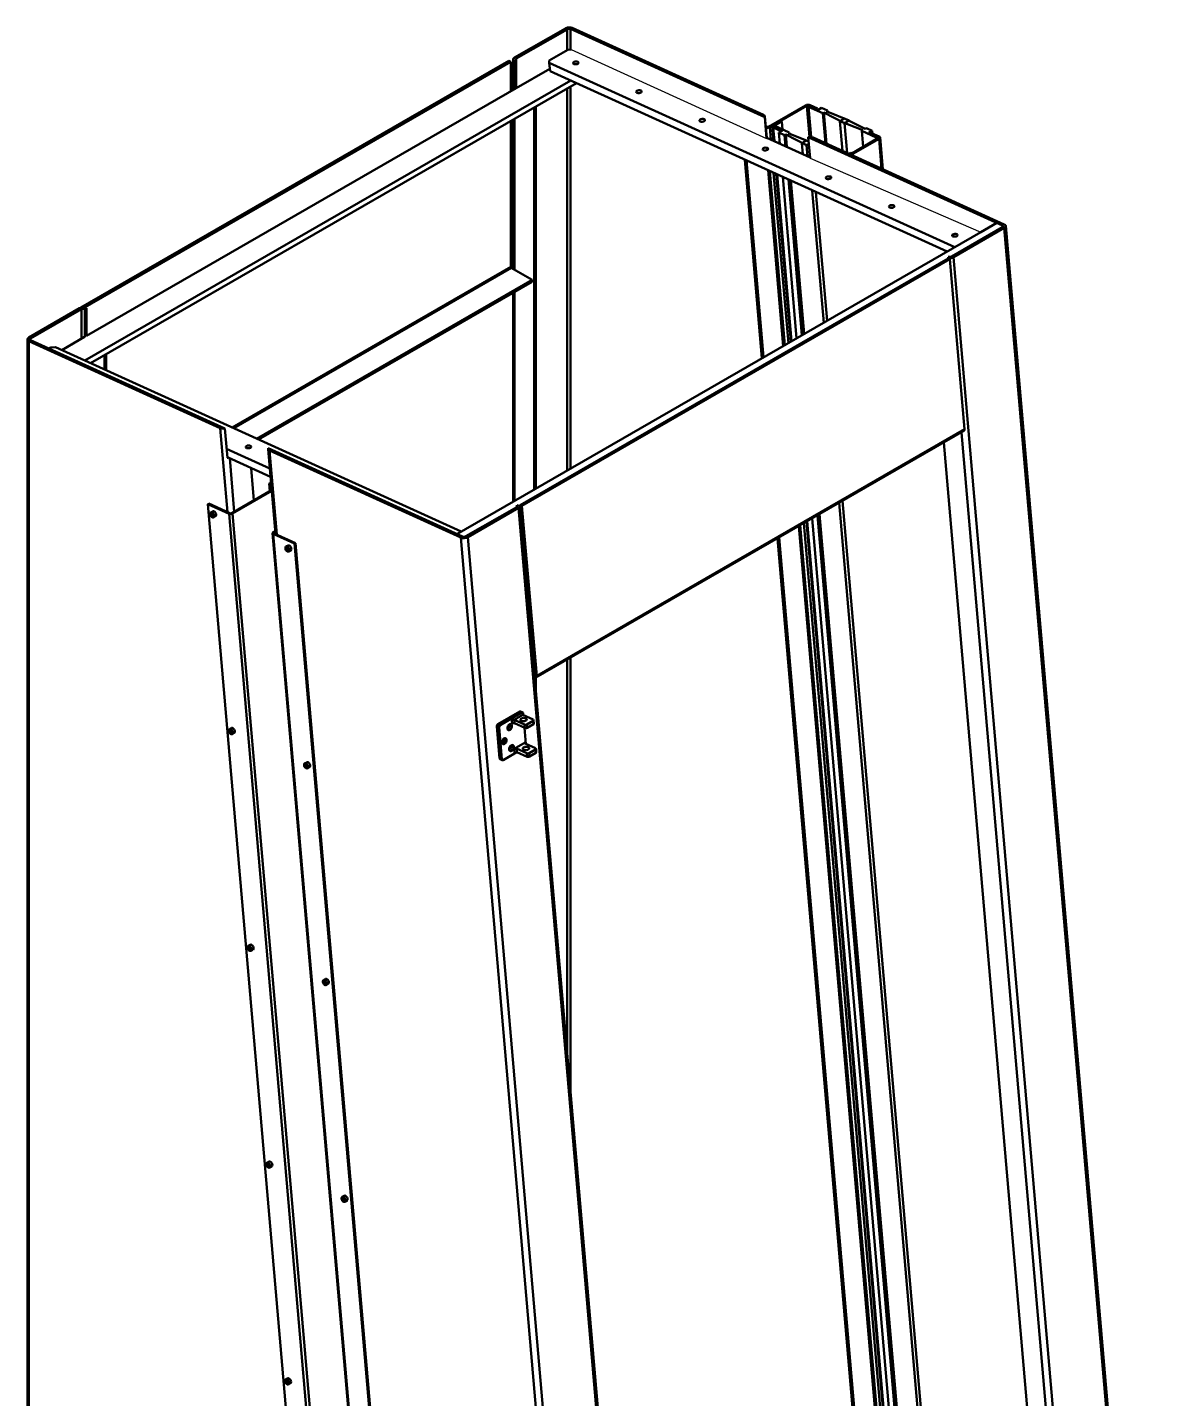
# Model space of a CAD drawing. Header units: millimetres. Extents: x -14552 to -4230, y 14289 to 18426.
# Drawn here: x -9168 to -7456, y 16369 to 18426 of the extents above; entities that cross this region are included whole.
import ezdxf

# ---------------------------------------------------------------- set-up
doc = ezdxf.new("R2010")
doc.units = ezdxf.units.MM
doc.layers.add('外形線', color=7, linetype='Continuous', lineweight=50)

msp = doc.modelspace()

# ---------------------------------------------------------------- linework, layer by layer
for p, q in [((-8351.8, 18392.5), (-8058.7, 18259.3)), ((-7993.5, 18229.7), (-7737.2, 18118.6))]:
    msp.add_line(p, q)
at = {"layer": '外形線'}
for p, q in [((-8352.9, 18423.3), (-8350.3, 18424.8)), ((-8063.3, 18294.4), (-8350.3, 18424.8)), ((-8350.3, 18424.8), (-8350.3, 18424.8)), ((-8360.7, 18424.2), (-8436.9, 18380.3)), ((-8358.1, 18422.7), (-8434.3, 18378.8)), ((-8360.7, 18424.2), (-8358.1, 18422.7)), ((-8358.1, 18422.7), (-8358.1, 18391.6)), ((-8061.4, 18290.9), (-8352.9, 18423.3)), ((-8352.9, 18392.4), (-8352.9, 18423.3)), ((-8384.8, 18376.2), (-8357, 18392.2)), ((-8357, 18392.2), (-8351.8, 18392.5)), ((-8445.3, 18375.4), (-9087.5, 18005.7)), ((-8442.7, 18373.9), (-9084.9, 18004.2)), ((-8442.7, 18373.9), (-8445.3, 18375.4)), ((-8442.7, 18329.6), (-8442.7, 18373.9)), ((-8439.1, 18331.7), (-8439.1, 18377.3)), ((-8434.3, 18375.8), (-8436.9, 18374.3)), ((-8436.9, 18333), (-8436.9, 18374.3)), ((-8434.3, 18375.8), (-8434.3, 18378.8)), ((-8434.3, 18375.8), (-8434.3, 18334.5)), ((-8434.3, 18334.5), (-8384, 18363.5)), ((-8384.8, 18372.7), (-8384.8, 18376.2)), ((-7776.3, 18096.2), (-8384.8, 18372.7)), ((-8383.7, 18360.1), (-8384.8, 18372.7)), ((-8352.7, 18346), (-9081.9, 17926.1)), ((-8383.7, 18360.1), (-7788, 18089.4)), ((-9079.1, 17963.2), (-8434.3, 18334.5)), ((-9073.3, 17922.2), (-8344.1, 18342.1)), ((-8358.1, 18334), (-8358.1, 17761.1)), ((-8352.9, 17764.1), (-8352.9, 18337)), ((-8407.5, 18305.6), (-8407.5, 17732.7)), ((-8404.9, 18307.1), (-8404.9, 17734.2)), ((-8055.8, 18276.8), (-8000.4, 18308.8)), ((-7998.6, 18308), (-8054.1, 18276.1)), ((-7994.6, 18261.4), (-7998.6, 18308)), ((-7996, 18306.8), (-7994.3, 18307.8)), ((-7996, 18306.8), (-7992.1, 18261.4)), ((-7974.5, 18297), (-7996, 18306.8)), ((-7984, 18303.1), (-7995.2, 18308.2)), ((-7995.2, 18308.2), (-7995.1, 18307.4)), ((-7994.3, 18307.8), (-7981.4, 18301.9)), ((-7993.4, 18309.2), (-7982.2, 18304.1)), ((-7982.2, 18304.1), (-7984, 18303.1)), ((-7982.1, 18302.3), (-7982.2, 18304.1)), ((-7981.4, 18301.9), (-7976.2, 18304.9)), ((-7976.2, 18304.9), (-7967.6, 18301)), ((-8442.7, 18066.4), (-8442.7, 18285.3)), ((-8439.1, 18063.3), (-8439.1, 18287.4)), ((-8436.9, 18062), (-8436.9, 18288.6)), ((-8058.7, 18259.3), (-8061.4, 18290.9)), ((-8061.2, 18292.1), (-8058.4, 18260.1)), ((-8037.6, 18285.5), (-8048.9, 18279)), ((-8047.2, 18278.3), (-8035.9, 18284.8)), ((-8035.9, 18284.8), (-8037.6, 18285.5)), ((-8035.9, 18284.8), (-8034.9, 18272.7)), ((-7972.8, 18298), (-7974.5, 18297)), ((-7974.5, 18297), (-7970.6, 18252.2)), ((-7968.7, 18251.3), (-7972.8, 18298)), ((-7941.7, 18282.1), (-7972.8, 18298)), ((-7967.6, 18301), (-7969.3, 18300)), ((-7969.3, 18300), (-7934.8, 18286.1)), ((-7967.6, 18301), (-7967.4, 18299.3)), ((-7948.6, 18285.2), (-7941.6, 18289.2)), ((-7914.1, 18271.4), (-7948.6, 18285.2)), ((-7944.7, 18240.4), (-7948.6, 18285.2)), ((-7934.8, 18286.1), (-7941.7, 18282.1)), ((-7941.7, 18282.1), (-7937.9, 18237.3)), ((-7941.6, 18289.2), (-7910.6, 18273.4)), ((-7934.8, 18286.1), (-7934.8, 18285.7)), ((-8059.9, 18276.9), (-8059.3, 18276.6)), ((-8058.5, 18260.1), (-7993.6, 18230.6)), ((-8054.1, 18276.1), (-8052.5, 18257.4)), ((-8048.5, 18255.6), (-8050.3, 18277.1)), ((-8048.9, 18275.5), (-8037.7, 18270.4)), ((-8048.9, 18275.5), (-8047.1, 18255)), ((-8048, 18276.9), (-8046.3, 18277.9)), ((-8035.1, 18271), (-8048, 18276.9)), ((-8047.2, 18278.3), (-8047.1, 18277.4)), ((-8036, 18271.4), (-8047.2, 18276.5)), ((-8046.3, 18277.9), (-8024.8, 18268.1)), ((-8040.3, 18268), (-8035.1, 18271)), ((-8040.3, 18268), (-8038.9, 18251.2)), ((-8031.7, 18264.1), (-8040.3, 18268)), ((-8037.7, 18270.4), (-8036, 18271.4)), ((-8037.7, 18270.4), (-8037.6, 18269.5)), ((-8036, 18271.4), (-8035.9, 18270.5)), ((-8030, 18265.1), (-8031.7, 18264.1)), ((-8030.2, 18247.3), (-8031.7, 18264.1)), ((-8028.3, 18246.4), (-8030, 18265.1)), ((-7998.9, 18249.2), (-8030, 18265.1)), ((-8024.8, 18268.1), (-8026.5, 18267.1)), ((-8026.5, 18267.1), (-7995.6, 18254.7)), ((-8024.6, 18266.3), (-8024.8, 18268.1)), ((-7993.5, 18229.7), (-7996.2, 18261.2)), ((-7704.7, 18128.7), (-7996.2, 18261.2)), ((-7989.1, 18260.6), (-7702.1, 18130.2)), ((-7915.8, 18270.4), (-7914.1, 18271.4)), ((-7894.3, 18260.6), (-7915.8, 18270.4)), ((-7913.8, 18246.7), (-7915.8, 18270.4)), ((-7910.6, 18273.4), (-7908.9, 18274.4)), ((-7908.9, 18274.4), (-7900.3, 18270.4)), ((-7900.3, 18270.4), (-7905.5, 18267.5)), ((-7905.5, 18267.5), (-7892.5, 18261.6)), ((-7901.2, 18267.3), (-7902.9, 18266.3)), ((-7902.9, 18266.3), (-7891.7, 18261.2)), ((-7889.9, 18262.2), (-7901.2, 18267.3)), ((-7900.3, 18270.4), (-7899.9, 18266.7)), ((-7892.5, 18261.6), (-7894.3, 18260.6)), ((-7894.1, 18258), (-7894.3, 18260.6)), ((-7892.3, 18259), (-7892.5, 18261.6)), ((-7891.5, 18259.5), (-7891.7, 18261.2)), ((-7884.4, 18213), (-7888.5, 18260.6)), ((-8005.8, 18252.3), (-7998.8, 18256.3)), ((-7995.1, 18248), (-8005.8, 18252.3)), ((-8005.8, 18252.3), (-8004.3, 18235.5)), ((-7995.4, 18251.3), (-7998.9, 18249.2)), ((-7997.5, 18232.4), (-7998.9, 18249.2)), ((-7998.8, 18256.3), (-7995.6, 18254.7)), ((-7891.7, 18259.4), (-7933.5, 18235.3)), ((-7931.8, 18234.6), (-7890, 18258.6)), ((-7886.1, 18213.8), (-7890, 18258.6)), ((-8065.7, 17929.5), (-8091.4, 18227.3)), ((-8063.3, 17930.9), (-8088.8, 18226.1)), ((-7935.2, 18236.1), (-7932.4, 18237.7)), ((-7930.7, 18236.9), (-7933.5, 18235.3)), ((-7932.4, 18237.7), (-7930.7, 18236.9)), ((-8056.6, 18211.5), (-8033.9, 17947.8)), ((-8054.1, 18210.3), (-8031.6, 17949.1)), ((-8048.2, 18207.6), (-8026.1, 17952.3)), ((-8022.5, 17954.4), (-8044.2, 18205.8)), ((-8042.8, 18205.2), (-8021.2, 17955.1)), ((-8034.6, 18201.4), (-8013.7, 17959.5)), ((-8005.8, 17964), (-8025.9, 18197.5)), ((-8025, 18197.1), (-8004.9, 17964.5)), ((-8022.4, 18195.9), (-8002.5, 17965.9)), ((-7973.1, 17982.8), (-7990.2, 18181.3)), ((-7984.8, 18178.8), (-7968.1, 17985.7)), ((-8523.4, 17665.9), (-7737.2, 18118.6)), ((-7781, 18082.1), (-7704.7, 18126.1)), ((-7702.2, 18124.9), (-7778.4, 18081)), ((-7737.2, 18118.6), (-7713.1, 18132.5)), ((-7704.5, 18126.2), (-7704.7, 18128.7)), ((-7457.8, 15296.5), (-7702.2, 18124.9)), ((-7700, 18127.9), (-7455.5, 15297.8)), ((-8428.3, 17709.4), (-7786.2, 18079.1)), ((-8425.8, 17708.2), (-7783.6, 18078)), ((-7786.2, 18081.8), (-7783.6, 18080.6)), ((-7786.2, 18081.8), (-7786, 18079)), ((-7783.6, 18078), (-7786.2, 18079.1)), ((-7783.6, 18080.6), (-7785.5, 18079.5)), ((-7785.5, 18079.5), (-7785.4, 18078.8)), ((-7761.6, 17823.2), (-7783.6, 18078)), ((-7778.4, 18081), (-7534.1, 15252.6)), ((-8442.7, 18066.4), (-8860.8, 17825.6)), ((-8441.9, 18064.9), (-8858.8, 17824.7)), ((-8410.7, 18046.9), (-8441.9, 18064.9)), ((-8410.7, 18046.9), (-8824, 17808.9)), ((-8410.7, 18043.9), (-8821, 17807.6)), ((-8410.7, 18043.9), (-8410.7, 18046.9)), ((-8439.1, 17714.5), (-8439.1, 18027.5)), ((-8436.9, 17715.7), (-8436.9, 18028.7)), ((-9165.7, 17960.6), (-9089.5, 18004.5)), ((-9163.1, 17959.1), (-9086.9, 18003)), ((-9087.5, 18005.3), (-9087.5, 18005.7)), ((-9087.5, 18005.7), (-9084.9, 18004.2)), ((-9086.9, 17958.7), (-9086.9, 18003)), ((-9081.7, 18003), (-9079.1, 18004.5)), ((-9081.7, 18003), (-9081.7, 17961.2)), ((-9079.1, 17962.7), (-9079.1, 18004.5)), ((-9167.9, 17957.8), (-9167.9, 15245.7)), ((-9165.7, 17960.6), (-9163.1, 17959.1)), ((-9163.1, 17956.7), (-9165.7, 17955.2)), ((-9165.7, 17955.2), (-9165.7, 15244.7)), ((-9165.7, 17955.2), (-9165.7, 17955.2)), ((-8878.8, 17824.8), (-9165.7, 17955.2)), ((-9163.1, 17959.1), (-9163.1, 17956.7)), ((-8871.7, 17824.3), (-9163.1, 17956.7)), ((-9116.3, 17941.7), (-9082.2, 17961.4)), ((-9135.2, 17944), (-9132.6, 17945.6)), ((-9132.6, 17945.6), (-9125.7, 17946)), ((-9125.7, 17946), (-8517.2, 17669.5)), ((-9052.2, 17934.3), (-9052.2, 17912.6)), ((-9049.6, 17935.8), (-9049.6, 17911.4)), ((-8867.9, 17698.8), (-8878.8, 17824.8)), ((-8867.9, 17780.3), (-8871.7, 17824.3)), ((-8404.8, 17450.7), (-7762.6, 17820.5)), ((-8403.7, 17453.4), (-7761.6, 17823.2)), ((-7553.1, 15351.8), (-7766.2, 17818.4)), ((-8804.2, 17764.2), (-8869.1, 17793.7)), ((-8795.7, 17666), (-8806.7, 17793.4)), ((-8515, 17662.1), (-8806.5, 17794.6)), ((-8793.7, 17665.1), (-8804.6, 17791)), ((-8804.6, 17791), (-8517.6, 17660.6)), ((-7793, 17803), (-7582.4, 15365.2)), ((-8866.6, 17780.5), (-8803.1, 17751.6)), ((-8864.4, 17779.5), (-8857.5, 17699.4)), ((-8828.1, 17716.4), (-8832.2, 17764.8)), ((-8861.4, 17697.2), (-8801.4, 17731.7)), ((-8801.3, 17730.5), (-8860.1, 17696.6)), ((-8805, 17741.6), (-8803.7, 17742.4)), ((-8802.1, 17740.3), (-8805, 17741.6)), ((-8804, 17730.2), (-8805, 17741.6)), ((-8803.7, 17742.4), (-8802.2, 17741.7)), ((-8897.2, 17710.8), (-8895.9, 17711.5)), ((-8670.7, 15089.2), (-8897.2, 17710.8)), ((-8865.3, 17696.3), (-8897.2, 17710.8)), ((-8895.9, 17711.5), (-8864, 17697)), ((-8433.5, 17706.4), (-8509.8, 17662.5)), ((-8507.2, 17661.3), (-8431, 17705.2)), ((-8433.5, 17709), (-8430.9, 17707.9)), ((-8433.5, 17709), (-8433.3, 17706.5)), ((-8431, 17705.2), (-8186.6, 14876.8)), ((-8430.9, 17707.9), (-8429, 17709)), ((-8184.3, 14878.2), (-8428.8, 17708.2)), ((-8406.3, 17454.6), (-8428.3, 17709.4)), ((-8428.3, 17709.4), (-8425.8, 17708.2)), ((-8425.8, 17708.2), (-8403.7, 17453.4)), ((-7760, 15516.7), (-7949.7, 17712.7)), ((-7944.8, 17715.6), (-7754.9, 15517)), ((-8893.7, 17695.9), (-8893.7, 17696.4)), ((-8889.8, 17700.1), (-8892.8, 17698.3)), ((-8892.5, 17695.9), (-8891.3, 17696.2)), ((-8892.4, 17694), (-8892.5, 17695.9)), ((-8892.4, 17694), (-8890.4, 17695.2)), ((-8891, 17692.5), (-8892.4, 17694)), ((-8891.3, 17696.2), (-8889.9, 17694.7)), ((-8891.2, 17691.4), (-8890.7, 17691.1)), ((-8891, 17692.5), (-8889.8, 17693.2)), ((-8889.8, 17692.9), (-8891, 17692.5)), ((-8889.9, 17694.7), (-8889.8, 17692.9)), ((-8885.5, 17692.6), (-8888.6, 17690.9)), ((-8638.9, 15074.8), (-8865.3, 17696.3)), ((-8860.1, 17696.6), (-8633.7, 15075.1)), ((-8426.4, 17686.3), (-8426.9, 17686)), ((-7813.3, 15533.5), (-7999.1, 17684.3)), ((-7997.9, 17685), (-7812, 15532.9)), ((-7990.3, 17689.3), (-7803.7, 15529.1)), ((-7795.1, 15525.2), (-7982.4, 17693.9)), ((-7981.6, 17694.4), (-7792.1, 15500.9)), ((-7979.2, 17695.7), (-7789.5, 15499.7)), ((-8573.5, 15045.8), (-8799.9, 17667.3)), ((-8796.1, 17670.4), (-8798.9, 17668.8)), ((-8798.9, 17666.1), (-8767, 17651.6)), ((-8798.9, 17666.1), (-8572.4, 15044.6)), ((-8797.6, 17668.2), (-8796, 17669.1)), ((-8797.6, 17668.2), (-8797.5, 17666.8)), ((-8765.7, 17652.3), (-8797.6, 17666.8)), ((-8426.2, 17677.6), (-8425.6, 17677.9)), ((-8010.5, 17677.7), (-7825.9, 15539.8)), ((-8008.2, 17679), (-7823.3, 15538)), ((-8002.8, 17682.2), (-7817.3, 15535.3)), ((-8780.8, 17644.5), (-8780.8, 17645)), ((-8776.8, 17648.7), (-8779.9, 17647)), ((-8779.5, 17644.5), (-8778.3, 17644.8)), ((-8779.4, 17642.7), (-8779.5, 17644.5)), ((-8779.4, 17642.7), (-8777.4, 17643.8)), ((-8778.3, 17644.8), (-8777, 17643.4)), ((-8777, 17643.4), (-8776.8, 17641.5)), ((-8767, 17651.6), (-8765.7, 17652.3)), ((-8767, 17651.6), (-8540.5, 15030.1)), ((-8765.7, 17652.3), (-8539.2, 15030.8)), ((-8517.6, 17660.6), (-8273.9, 14839.9)), ((-8263.1, 14834.9), (-8507.2, 17661.3)), ((-7857.9, 15524), (-8042.4, 17659.4)), ((-7855.3, 15522.8), (-8040, 17660.7)), ((-8778, 17641.2), (-8779.4, 17642.7)), ((-8778.2, 17640), (-8777.7, 17639.8)), ((-8778, 17641.2), (-8776.8, 17641.9)), ((-8776.8, 17641.5), (-8778, 17641.2)), ((-8772.6, 17641.3), (-8775.6, 17639.6)), ((-8409.5, 17484.5), (-8408.9, 17484.8)), ((-8352.9, 16829.3), (-8352.9, 17480.6)), ((-8358.1, 17477.6), (-8358.1, 16889.5)), ((-8406.9, 17454), (-8406.3, 17454.3)), ((-8404.9, 17450.6), (-8404.9, 17431.2)), ((-8429.1, 17399.7), (-8462.1, 17380.7)), ((-8441.3, 17389.1), (-8425.7, 17398.1)), ((-8429.1, 17399.7), (-8425.7, 17398.1)), ((-8424.5, 17398.2), (-8427.9, 17399.8)), ((-8424.5, 17394.7), (-8424.8, 17398.3)), ((-8423.8, 17397), (-8423.5, 17394.2)), ((-8463.6, 17377.6), (-8460.2, 17376.1)), ((-8463.6, 17377.6), (-8459.4, 17329.4)), ((-8458.6, 17379.2), (-8462.1, 17380.7)), ((-8456, 17327.8), (-8460.2, 17376.1)), ((-8458.6, 17379.2), (-8441.3, 17389.1)), ((-8441.3, 17389.1), (-8440.6, 17381.8)), ((-8437.6, 17387.3), (-8424.6, 17394.7)), ((-8422.1, 17380.2), (-8437.6, 17387.3)), ((-8437.2, 17382), (-8437.6, 17387.3)), ((-8437.2, 17382), (-8421.7, 17375)), ((-8424.6, 17394.7), (-8409.1, 17387.7)), ((-8422.1, 17380.2), (-8421.7, 17375)), ((-8409.1, 17385.9), (-8418.7, 17380.4)), ((-8418.2, 17375.2), (-8418.7, 17380.4)), ((-8418.2, 17375.2), (-8408.7, 17380.7)), ((-8409.1, 17385.9), (-8408.7, 17380.7)), ((-8408, 17381.7), (-8408.4, 17386.9)), ((-8865.7, 17370.8), (-8865.7, 17371.3)), ((-8861.7, 17375), (-8864.8, 17373.3)), ((-8864.4, 17370.8), (-8863.2, 17371.1)), ((-8864.3, 17369), (-8864.4, 17370.8)), ((-8864.3, 17369), (-8862.3, 17370.1)), ((-8862.9, 17367.5), (-8864.3, 17369)), ((-8863.2, 17371.1), (-8861.8, 17369.6)), ((-8863.1, 17366.3), (-8862.6, 17366)), ((-8862.9, 17367.5), (-8861.7, 17368.2)), ((-8861.7, 17367.8), (-8862.9, 17367.5)), ((-8861.8, 17369.6), (-8861.7, 17367.8)), ((-8857.5, 17367.6), (-8860.5, 17365.8)), ((-8421.9, 17375), (-8419.8, 17351.2)), ((-8436.8, 17336.7), (-8454.1, 17326.7)), ((-8437.4, 17344), (-8420.9, 17353.5)), ((-8437.4, 17344), (-8436.8, 17336.7)), ((-8433.1, 17338.8), (-8436.8, 17336.7)), ((-8418.4, 17337.2), (-8433.9, 17344.3)), ((-8433.5, 17339), (-8433.9, 17344.3)), ((-8433.5, 17339), (-8418, 17332)), ((-8420.8, 17351.7), (-8420.9, 17353.5)), ((-8420.9, 17351.7), (-8405.4, 17344.7)), ((-8418.4, 17337.2), (-8418, 17332)), ((-8405.4, 17342.9), (-8415, 17337.4)), ((-8414.5, 17332.2), (-8415, 17337.4)), ((-8414.5, 17332.2), (-8405, 17337.7)), ((-8405.4, 17342.9), (-8405, 17337.7)), ((-8404.3, 17338.7), (-8404.7, 17343.9)), ((-8752.7, 17319.5), (-8752.7, 17320)), ((-8748.8, 17323.7), (-8751.8, 17321.9)), ((-8751.5, 17319.5), (-8750.2, 17319.8)), ((-8751.3, 17317.6), (-8751.5, 17319.5)), ((-8751.3, 17317.6), (-8749.3, 17318.8)), ((-8749.9, 17316.1), (-8751.3, 17317.6)), ((-8750.2, 17319.8), (-8748.9, 17318.3)), ((-8750.1, 17315), (-8749.7, 17314.7)), ((-8749.9, 17316.1), (-8748.7, 17316.8)), ((-8748.7, 17316.5), (-8749.9, 17316.1)), ((-8748.9, 17318.3), (-8748.7, 17316.5)), ((-8744.5, 17316.2), (-8747.5, 17314.5)), ((-8456, 17327.8), (-8459.4, 17329.4)), ((-8458.7, 17328.2), (-8455.3, 17326.6)), ((-8833.7, 17049.9), (-8836.7, 17048.2)), ((-8837.6, 17045.7), (-8837.6, 17046.2)), ((-8836.4, 17045.7), (-8835.1, 17046)), ((-8836.2, 17043.9), (-8836.4, 17045.7)), ((-8836.2, 17043.9), (-8834.2, 17045)), ((-8834.8, 17042.4), (-8836.2, 17043.9)), ((-8835.1, 17046), (-8833.8, 17044.5)), ((-8835, 17041.2), (-8834.6, 17041)), ((-8834.8, 17042.4), (-8833.6, 17043.1)), ((-8833.6, 17042.7), (-8834.8, 17042.4)), ((-8833.8, 17044.5), (-8833.6, 17042.7)), ((-8829.4, 17042.5), (-8832.4, 17040.8)), ((-8724.6, 16994.4), (-8724.6, 16994.9)), ((-8720.7, 16998.6), (-8723.7, 16996.9)), ((-8723.4, 16994.4), (-8722.2, 16994.7)), ((-8723.2, 16992.6), (-8723.4, 16994.4)), ((-8723.2, 16992.6), (-8721.2, 16993.7)), ((-8721.9, 16991.1), (-8723.2, 16992.6)), ((-8722.2, 16994.7), (-8720.8, 16993.2)), ((-8722, 16989.9), (-8721.6, 16989.6)), ((-8721.9, 16991.1), (-8720.7, 16991.8)), ((-8720.6, 16991.4), (-8721.9, 16991.1)), ((-8720.8, 16993.2), (-8720.6, 16991.4)), ((-8716.4, 16991.2), (-8719.4, 16989.4)), ((-8809.5, 16720.7), (-8809.5, 16721.2)), ((-8805.6, 16724.9), (-8808.6, 16723.1)), ((-8808.3, 16720.6), (-8807.1, 16721)), ((-8808.1, 16718.8), (-8808.3, 16720.6)), ((-8808.1, 16718.8), (-8806.1, 16720)), ((-8806.7, 16717.3), (-8808.1, 16718.8)), ((-8807.1, 16721), (-8805.7, 16719.5)), ((-8806.7, 16717.3), (-8805.6, 16718)), ((-8805.7, 16719.5), (-8805.5, 16717.7)), ((-8806.9, 16716.2), (-8806.5, 16715.9)), ((-8805.5, 16717.7), (-8806.7, 16717.3)), ((-8801.3, 16717.4), (-8804.3, 16715.7)), ((-8696.5, 16669.3), (-8696.5, 16669.8)), ((-8692.6, 16673.5), (-8695.6, 16671.8)), ((-8695.3, 16669.3), (-8694.1, 16669.6)), ((-8695.1, 16667.5), (-8695.3, 16669.3)), ((-8695.1, 16667.5), (-8693.2, 16668.6)), ((-8693.8, 16666), (-8695.1, 16667.5)), ((-8694.1, 16669.6), (-8692.7, 16668.1)), ((-8693.9, 16664.8), (-8693.5, 16664.6)), ((-8693.8, 16666), (-8692.6, 16666.7)), ((-8692.6, 16666.3), (-8693.8, 16666)), ((-8692.7, 16668.1), (-8692.6, 16666.3)), ((-8688.3, 16666.1), (-8691.4, 16664.4)), ((-8781.4, 16395.6), (-8781.4, 16396.1)), ((-8777.5, 16399.8), (-8780.5, 16398.1)), ((-8780.2, 16395.6), (-8779, 16395.9)), ((-8780, 16393.8), (-8780.2, 16395.6)), ((-8780, 16393.8), (-8778.1, 16394.9)), ((-8778.7, 16392.3), (-8780, 16393.8)), ((-8779, 16395.9), (-8777.6, 16394.4)), ((-8778.8, 16391.1), (-8778.4, 16390.8)), ((-8778.7, 16392.3), (-8777.5, 16393)), ((-8777.4, 16392.6), (-8778.7, 16392.3)), ((-8777.6, 16394.4), (-8777.4, 16392.6)), ((-8773.2, 16392.4), (-8776.2, 16390.6))]:
    msp.add_line(p, q, dxfattribs=at).dxf.unprotected_set("ltscale", 0)
for points in [[(-8350.3, 18424.8), (-8350.6, 18425), (-8351, 18425.1), (-8351.4, 18425.2), (-8351.8, 18425.3), (-8352.2, 18425.4), (-8352.7, 18425.5), (-8353.1, 18425.6), (-8353.6, 18425.6), (-8354, 18425.6), (-8354.5, 18425.6), (-8355, 18425.6), (-8355.5, 18425.6), (-8356, 18425.6), (-8356.4, 18425.5), (-8356.9, 18425.5), (-8357.4, 18425.4), (-8357.8, 18425.3), (-8358.3, 18425.2), (-8358.7, 18425), (-8359.2, 18424.9), (-8359.6, 18424.7), (-8360, 18424.6), (-8360.3, 18424.4), (-8360.7, 18424.2)], [(-8358.1, 18422.7), (-8357.9, 18422.8), (-8357.7, 18422.9), (-8357.5, 18423), (-8357.3, 18423.1), (-8357.1, 18423.2), (-8356.9, 18423.2), (-8356.7, 18423.3), (-8356.4, 18423.4), (-8356.2, 18423.4), (-8356, 18423.5), (-8355.7, 18423.5), (-8355.5, 18423.6), (-8355.2, 18423.6), (-8355, 18423.6), (-8354.8, 18423.6), (-8354.5, 18423.6), (-8354.3, 18423.6), (-8354.1, 18423.6), (-8353.9, 18423.6), (-8353.6, 18423.6), (-8353.4, 18423.5), (-8353.2, 18423.5), (-8353.1, 18423.4), (-8352.9, 18423.3)], [(-9165.7, 17955.2), (-9166.1, 17955.4), (-9166.4, 17955.6), (-9166.7, 17955.7), (-9166.9, 17955.9), (-9167.1, 17956.1), (-9167.3, 17956.4), (-9167.5, 17956.6), (-9167.6, 17956.8), (-9167.8, 17957.1), (-9167.8, 17957.3), (-9167.9, 17957.5), (-9167.9, 17957.8), (-9167.9, 17958), (-9167.8, 17958.3), (-9167.8, 17958.5), (-9167.6, 17958.8), (-9167.5, 17959), (-9167.3, 17959.3), (-9167.1, 17959.5), (-9166.9, 17959.7), (-9166.7, 17960), (-9166.4, 17960.2), (-9166.1, 17960.4), (-9165.7, 17960.6)], [(-9163.1, 17959.1), (-9163.3, 17959), (-9163.5, 17958.9), (-9163.6, 17958.8), (-9163.7, 17958.7), (-9163.8, 17958.6), (-9163.9, 17958.5), (-9164, 17958.4), (-9164.1, 17958.3), (-9164.2, 17958.2), (-9164.2, 17958.1), (-9164.2, 17957.9), (-9164.2, 17957.8), (-9164.2, 17957.7), (-9164.2, 17957.6), (-9164.1, 17957.5), (-9164.1, 17957.4), (-9164, 17957.3), (-9163.9, 17957.2), (-9163.8, 17957.1), (-9163.7, 17957.1), (-9163.6, 17957), (-9163.5, 17956.9), (-9163.3, 17956.8), (-9163.1, 17956.7)], [(-8425.7, 17398.1), (-8425.7, 17398.1), (-8425.6, 17398.1), (-8425.6, 17398.2), (-8425.6, 17398.2), (-8425.5, 17398.2), (-8425.5, 17398.2), (-8425.5, 17398.2), (-8425.4, 17398.2), (-8425.4, 17398.2), (-8425.4, 17398.3), (-8425.4, 17398.3), (-8425.3, 17398.3), (-8425.3, 17398.3), (-8425.3, 17398.3), (-8425.2, 17398.3), (-8425.2, 17398.3), (-8425.2, 17398.3), (-8425.1, 17398.3), (-8425.1, 17398.3), (-8425.1, 17398.3), (-8425, 17398.3), (-8425, 17398.3), (-8425, 17398.3), (-8424.9, 17398.3)], [(-8424.6, 17394.7), (-8424.8, 17394.8), (-8424.9, 17394.9), (-8425, 17395), (-8425.1, 17395.1), (-8425.2, 17395.2), (-8425.2, 17395.3), (-8425.3, 17395.5), (-8425.3, 17395.6), (-8425.4, 17395.8), (-8425.4, 17395.9), (-8425.4, 17396.1), (-8425.4, 17396.3), (-8425.4, 17396.4), (-8425.4, 17396.6), (-8425.4, 17396.8), (-8425.4, 17397), (-8425.3, 17397.1), (-8425.3, 17397.3), (-8425.3, 17397.5), (-8425.2, 17397.7), (-8425.1, 17397.8), (-8425.1, 17398), (-8425, 17398.2), (-8424.9, 17398.3)], [(-8424.9, 17398.3), (-8424.9, 17398.3), (-8424.9, 17398.3), (-8424.9, 17398.3), (-8424.9, 17398.3), (-8424.9, 17398.3), (-8424.9, 17398.3), (-8424.9, 17398.3), (-8424.9, 17398.3), (-8424.9, 17398.3), (-8424.9, 17398.3), (-8424.9, 17398.3), (-8424.9, 17398.3), (-8424.9, 17398.3), (-8424.9, 17398.3), (-8424.9, 17398.3), (-8424.8, 17398.3), (-8424.8, 17398.3), (-8424.8, 17398.3), (-8424.8, 17398.3), (-8424.8, 17398.3), (-8424.8, 17398.3), (-8424.8, 17398.3), (-8424.8, 17398.3), (-8424.8, 17398.3)], [(-8441.3, 17389.1), (-8441.2, 17389.1), (-8441.1, 17389), (-8440.9, 17388.9), (-8440.8, 17388.9), (-8440.7, 17388.8), (-8440.5, 17388.7), (-8440.4, 17388.6), (-8440.3, 17388.6), (-8440.1, 17388.5), (-8439.9, 17388.4), (-8439.8, 17388.3), (-8439.6, 17388.2), (-8439.5, 17388.1), (-8439.3, 17388.1), (-8439.1, 17388), (-8439, 17387.9), (-8438.8, 17387.8), (-8438.6, 17387.7), (-8438.4, 17387.6), (-8438.3, 17387.5), (-8438.1, 17387.5), (-8437.9, 17387.4), (-8437.8, 17387.3), (-8437.6, 17387.3)], [(-8436.8, 17336.7), (-8436.7, 17336.9), (-8436.6, 17337), (-8436.5, 17337.2), (-8436.4, 17337.4), (-8436.2, 17337.5), (-8436.1, 17337.7), (-8436, 17337.9), (-8435.9, 17338), (-8435.8, 17338.1), (-8435.6, 17338.3), (-8435.5, 17338.4), (-8435.3, 17338.5), (-8435.2, 17338.6), (-8435, 17338.7), (-8434.9, 17338.8), (-8434.7, 17338.9), (-8434.6, 17339), (-8434.4, 17339), (-8434.2, 17339.1), (-8434.1, 17339.1), (-8433.9, 17339.1), (-8433.8, 17339.1), (-8433.6, 17339.1), (-8433.5, 17339)]]:
    msp.add_lwpolyline(points, dxfattribs=at).dxf.unprotected_set("ltscale", 0)
msp.add_arc((-8441.9, 18065.9), 1, 180, 270, dxfattribs=at).dxf.unprotected_set("ltscale", 0)
for centre, major_axis, ratio, start_param, end_param in [((-8431.7, 18377.3), (-7.35, 0), 0.575862, 5.497787, 7.068583), ((-8431.7, 18377.3), (-3.68, 0), 0.575862, 5.497787, 7.068583), ((-7996.9, 18307.2), (4.88, 0.42), 0.51228, 0.738428, 2.309224), ((-7996.9, 18307.2), (2.44, 0.21), 0.51228, 0.738428, 2.309224), ((-8068.5, 18291.4), (7.33, 0.63), 0.51228, 5.974415, 7.021613), ((-8057.5, 18277.6), (-4.88, -0.42), 0.51228, 1.058265, 2.309224), ((-8057.5, 18277.6), (-2.44, -0.21), 0.51228, 0.738428, 2.309224), ((-8045.4, 18277.5), (-4.88, -0.42), 0.51228, 5.450817, 7.021613), ((-8045.4, 18277.5), (-2.44, -0.21), 0.51228, 5.450817, 7.021613), ((-7994.3, 18257.6), (7.33, 0.63), 0.51228, 0.738428, 1.785625), ((-7893.4, 18260.2), (2.44, 0.21), 0.51228, 5.450817, 7.021613), ((-7893.4, 18260.2), (4.88, 0.42), 0.51228, 5.450817, 7.021613), ((-7707.3, 18127.2), (3.66, 0.32), 0.51228, 5.450817, 7.021613), ((-7707.3, 18127.2), (7.33, 0.63), 0.51228, 5.450817, 7.021613), ((-7783.6, 18083.3), (-3.66, -0.32), 0.51228, 0.738428, 2.309224), ((-7783.6, 18083.3), (-7.33, -0.63), 0.51228, 1.262027, 2.309224), ((-9084.3, 18001.5), (7.35, 0), 0.575862, 0.785398, 2.356194), ((-9084.3, 18001.5), (3.68, 0), 0.575862, 0.785398, 2.356194), ((-8873.6, 17827.8), (7.33, 0.63), 0.51228, 3.88002, 4.927218), ((-7765.1, 17824.7), (2.45, -4.25), 0.578093, 0, 0.892052), ((-8799.4, 17794), (-7.33, -0.63), 0.51228, 5.974415, 7.021613), ((-8869.8, 17783.8), (-7.33, -0.63), 0.51228, 1.785625, 1.969387), ((-8436.1, 17707.5), (3.66, 0.32), 0.51228, 5.450817, 7.021613), ((-8436.1, 17707.5), (7.33, 0.63), 0.51228, 5.450817, 6.498014), ((-8890.7, 17694.6), (2.14, -3.72), 0.578093, 5.604441, 10.21211), ((-8890.7, 17694.6), (2.14, -3.72), 0.578093, 5.495853, 5.604441), ((-8887.7, 17696.4), (-2.14, 3.72), 0.578093, 3.141593, 6.283185), ((-8862.7, 17697.8), (-3.66, -0.32), 0.51228, 0.738428, 2.309224), ((-8862.7, 17697.8), (-1.83, -0.16), 0.51228, 0.738428, 2.309224), ((-8796.3, 17667.6), (-3.66, -0.32), 0.51228, 5.450817, 7.021613), ((-8796.3, 17667.6), (-1.83, -0.16), 0.51228, 5.450817, 7.021613), ((-8777.7, 17643.3), (-2.14, 3.72), 0.578093, 5.604441, 7.070517), ((-8777.7, 17643.3), (2.14, -3.72), 0.578093, 5.495853, 8.746033), ((-8774.7, 17645), (-2.14, 3.72), 0.578093, 5.604441, 6.283185), ((-8774.7, 17645), (2.14, -3.72), 0.578093, 0, 2.462848), ((-8512.4, 17663.6), (7.33, 0.63), 0.51228, 3.88002, 5.450817), ((-8512.4, 17663.6), (3.66, 0.32), 0.51228, 3.88002, 5.450817), ((-8407.2, 17454.9), (0.36, -1.12), 0.669548, 0, 1.243215), ((-8407.2, 17454.9), (2.45, -4.25), 0.578093, 5.684966, 7.175237), ((-8428.9, 17397.6), (1.01, 2.23), 0.63512, 0, 0.725113), ((-8425.5, 17396), (1.01, 2.23), 0.63512, 5.437502, 6.484699), ((-8461.9, 17378.6), (-1.01, -2.23), 0.63512, 3.866705, 5.437502), ((-8458.4, 17377.1), (1.01, 2.23), 0.63512, 0.725113, 2.295909), ((-8447.7, 17378), (1.14, 2.51), 0.63512, 3.795238, 5.62954), ((-8445.8, 17377.1), (1.14, 2.51), 0.63512, 3.866705, 7.016136), ((-8438.9, 17381), (2.44, 0.21), 0.51228, 0.738428, 2.309224), ((-8420.4, 17381.2), (-2.44, -0.21), 0.51228, 0.738428, 2.309224), ((-8410.9, 17386.7), (2.44, 0.21), 0.51228, 5.450817, 7.021613), ((-8410.4, 17381.4), (2.44, 0.21), 0.51228, 5.450817, 6.283185), ((-8862.6, 17369.5), (2.14, -3.72), 0.578093, 5.604441, 10.21211), ((-8862.6, 17369.5), (2.14, -3.72), 0.578093, 5.495853, 5.604441), ((-8859.6, 17371.3), (-2.14, 3.72), 0.578093, 3.141593, 6.283185), ((-8455.9, 17356.7), (1.14, 2.51), 0.63512, 3.795238, 5.62954), ((-8454, 17355.9), (1.14, 2.51), 0.63512, 3.866705, 7.016136), ((-8445.8, 17377.1), (-1.14, -2.51), 0.63512, 5.550235, 7.008298), ((-8419.9, 17376), (2.44, 0.21), 0.51228, 3.88002, 5.450817), ((-8454, 17355.9), (-1.14, -2.51), 0.63512, 5.550235, 7.008298), ((-8443.1, 17345.6), (-1.14, -2.51), 0.63512, 5.550235, 7.008298), ((-8445, 17346.5), (1.14, 2.51), 0.63512, 3.795238, 5.62954), ((-8443.1, 17345.6), (1.14, 2.51), 0.63512, 3.866705, 7.016136), ((-8435.7, 17343.3), (-2.44, -0.21), 0.51228, 3.88002, 5.450817), ((-8419.2, 17352.7), (-2.44, -0.21), 0.51228, 5.450817, 7.021613), ((-8416.7, 17338.2), (-2.44, -0.21), 0.51228, 0.738428, 2.309224), ((-8407.2, 17343.7), (2.44, 0.21), 0.51228, 5.450817, 7.021613), ((-8406.7, 17338.5), (2.44, 0.21), 0.51228, 5.450817, 6.283185), ((-8749.7, 17318.2), (-2.14, 3.72), 0.578093, 5.604441, 7.070517), ((-8749.7, 17318.2), (2.14, -3.72), 0.578093, 5.495853, 8.746033), ((-8746.6, 17320), (-2.14, 3.72), 0.578093, 5.604441, 6.283185), ((-8746.6, 17320), (2.14, -3.72), 0.578093, 0, 2.462848), ((-8457.7, 17330.4), (-1.01, -2.23), 0.63512, 5.437502, 6.283185), ((-8454.3, 17328.8), (-1.01, -2.23), 0.63512, 5.437502, 7.008298), ((-8416.2, 17333), (2.44, 0.21), 0.51228, 3.88002, 5.450817), ((-8834.5, 17044.5), (2.14, -3.72), 0.578093, 5.604441, 10.21211), ((-8831.5, 17046.2), (-2.14, 3.72), 0.578093, 3.141593, 6.283185), ((-8834.5, 17044.5), (2.14, -3.72), 0.578093, 5.495853, 5.604441), ((-8721.6, 16993.1), (-2.14, 3.72), 0.578093, 5.604441, 7.070517), ((-8721.6, 16993.1), (2.14, -3.72), 0.578093, 5.495853, 8.746033), ((-8718.5, 16994.9), (-2.14, 3.72), 0.578093, 5.604441, 6.283185), ((-8718.5, 16994.9), (2.14, -3.72), 0.578093, 0, 2.462848), ((-8806.5, 16719.4), (2.14, -3.72), 0.578093, 5.604441, 10.21211), ((-8803.4, 16721.2), (-2.14, 3.72), 0.578093, 3.141593, 6.283185), ((-8806.5, 16719.4), (2.14, -3.72), 0.578093, 5.495853, 5.604441), ((-8693.5, 16668.1), (-2.14, 3.72), 0.578093, 5.604441, 7.070517), ((-8693.5, 16668.1), (2.14, -3.72), 0.578093, 5.495853, 8.746033), ((-8690.5, 16669.8), (-2.14, 3.72), 0.578093, 5.604441, 6.283185), ((-8690.5, 16669.8), (2.14, -3.72), 0.578093, 0, 2.462848), ((-8778.4, 16394.3), (2.14, -3.72), 0.578093, 5.604441, 10.21211), ((-8778.4, 16394.3), (2.14, -3.72), 0.578093, 5.495853, 5.604441), ((-8775.4, 16396.1), (-2.14, 3.72), 0.578093, 3.141593, 6.283185)]:
    msp.add_ellipse(centre, major_axis=major_axis, ratio=ratio, start_param=start_param, end_param=end_param, dxfattribs=at).dxf.unprotected_set("ltscale", 0)
for centre, major_axis, ratio in [((-8345, 18372.5), (-4.15, -0.36), 0.51228), ((-8250.2, 18329.4), (-4.15, -0.36), 0.51228), ((-8155.4, 18286.3), (-4.15, -0.36), 0.51228), ((-8060.6, 18243.2), (-4.15, -0.36), 0.51228), ((-7965.8, 18200.2), (-4.15, -0.36), 0.51228), ((-7871, 18157.1), (-4.15, -0.36), 0.51228), ((-7776.2, 18114), (-4.15, -0.36), 0.51228), ((-8836.2, 17796.6), (-4.15, -0.36), 0.51228), ((-8891.1, 17694.4), (1.83, -3.19), 0.578093), ((-8778.2, 17643), (-1.83, 3.19), 0.578093), ((-8444.3, 17376.4), (-2.03, -4.46), 0.63512), ((-8423.4, 17387.5), (-4.88, -0.42), 0.51228), ((-8863.1, 17369.3), (1.83, -3.19), 0.578093), ((-8452.4, 17355.2), (-2.03, -4.46), 0.63512), ((-8441.6, 17344.9), (-2.03, -4.46), 0.63512), ((-8419.7, 17344.5), (-4.88, -0.42), 0.51228), ((-8750.1, 17318), (-1.83, 3.19), 0.578093), ((-8835, 17044.2), (1.83, -3.19), 0.578093), ((-8722, 16992.9), (-1.83, 3.19), 0.578093), ((-8806.9, 16719.2), (1.83, -3.19), 0.578093), ((-8693.9, 16667.8), (-1.83, 3.19), 0.578093), ((-8778.8, 16394.1), (1.83, -3.19), 0.578093)]:
    msp.add_ellipse(centre, major_axis=major_axis, ratio=ratio, dxfattribs=at).dxf.unprotected_set("ltscale", 0)

doc.saveas('drawing.dxf')
